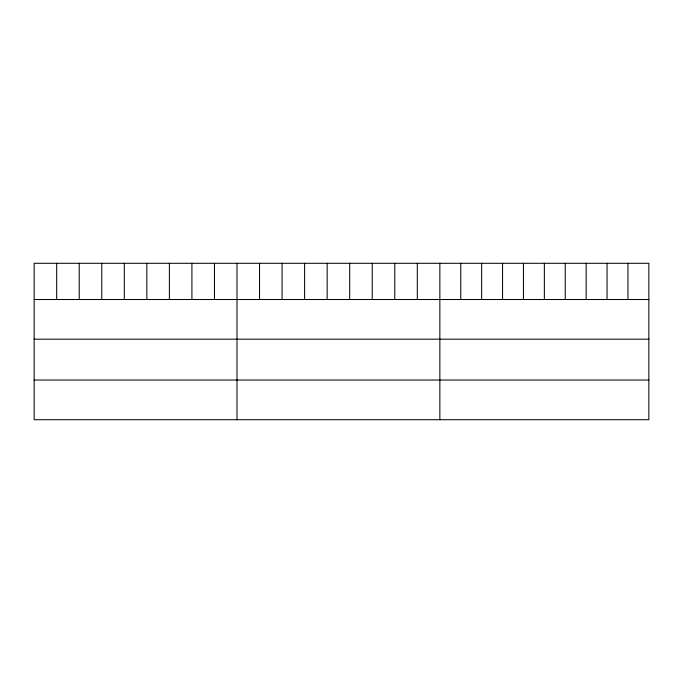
<?xml version="1.0" encoding="UTF-8"?>
<svg xmlns="http://www.w3.org/2000/svg" width="683" height="683" viewBox="0 0 683 683"><rect width="100%" height="100%" fill="white"/><g stroke="black" fill="none" stroke-linecap="round" stroke-linejoin="round"><path stroke-width="1.02" d="M648.85 299.513L648.85 419.712L34.15 419.712L34.15 263.288L648.85 263.288L648.85 299.513L34.15 299.513M34.15 339.178L648.85 339.178M34.15 380.047L648.85 380.047M627.95 263.288L627.95 299.513M607.05 263.288L607.05 299.513M586.151 263.288L586.151 299.513M565.251 263.288L565.251 299.513M544.351 263.288L544.351 299.513M523.451 263.288L523.451 299.513M502.551 263.288L502.551 299.513M481.652 263.288L481.652 299.513M460.752 263.288L460.752 299.513M439.852 263.288L439.852 419.712M417.313 263.288L417.313 299.513M394.774 263.288L394.774 299.513M372.235 263.288L372.235 299.513M349.696 263.288L349.696 299.513M327.157 263.288L327.157 299.513M304.618 263.288L304.618 299.513M282.079 263.288L282.079 299.513M259.54 263.288L259.54 299.513M237.001 263.288L237.001 419.712M214.462 263.288L214.462 299.513M191.923 263.288L191.923 299.513M169.384 263.288L169.384 299.513M146.845 263.288L146.845 299.513M124.306 263.288L124.306 299.513M101.767 263.288L101.767 299.513M79.228 263.288L79.228 299.513M56.689 263.288L56.689 299.513"/></g></svg>
